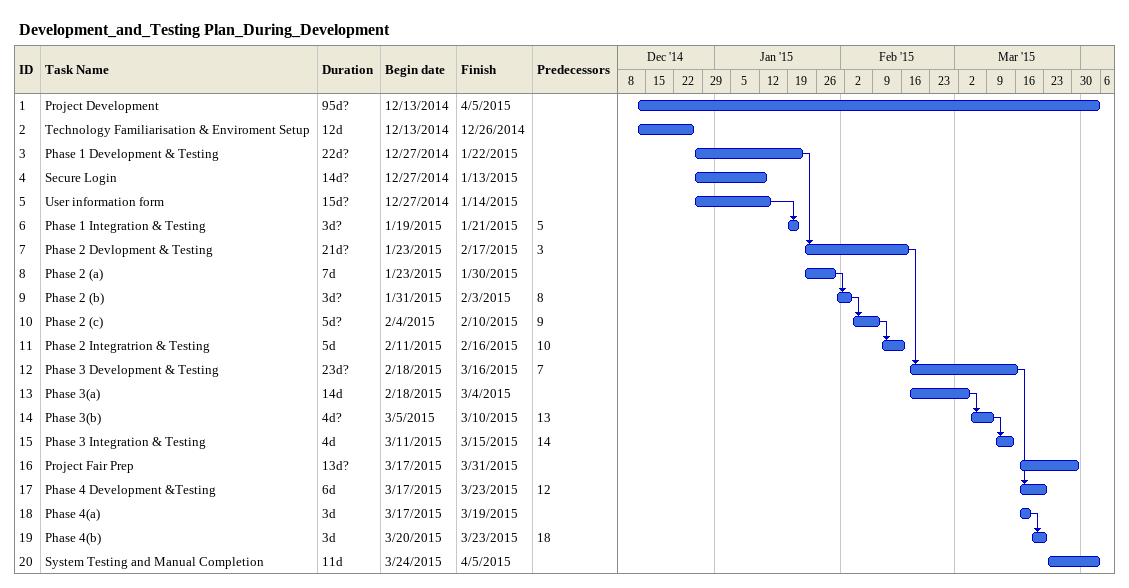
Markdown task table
Development_and_Testing Plan_During_Development

| ID | Task | Duration | Start | Finish | Predecessors |
|---|---|---|---|---|---|
| 1 | Project Development | 95d? | 2014-12-13 | 2015-04-05 |  |
| 2 | Technology Familiarisation & Enviroment Setup | 12d | 2014-12-13 | 2014-12-26 |  |
| 3 | Phase 1 Development & Testing | 22d? | 2014-12-27 | 2015-01-22 |  |
| 4 | Secure Login | 14d? | 2014-12-27 | 2015-01-13 |  |
| 5 | User information form | 15d? | 2014-12-27 | 2015-01-14 |  |
| 6 | Phase 1 Integration & Testing | 3d? | 2015-01-19 | 2015-01-21 | 5 |
| 7 | Phase 2 Devlopment & Testing | 21d? | 2015-01-23 | 2015-02-17 | 3 |
| 8 | Phase 2 (a) | 7d | 2015-01-23 | 2015-01-30 |  |
| 9 | Phase 2 (b) | 3d? | 2015-01-31 | 2015-02-03 | 8 |
| 10 | Phase 2 (c) | 5d? | 2015-02-04 | 2015-02-10 | 9 |
| 11 | Phase 2 Integratrion & Testing | 5d | 2015-02-11 | 2015-02-16 | 10 |
| 12 | Phase 3 Development & Testing | 23d? | 2015-02-18 | 2015-03-16 | 7 |
| 13 | Phase 3(a) | 14d | 2015-02-18 | 2015-03-04 |  |
| 14 | Phase 3(b) | 4d? | 2015-03-05 | 2015-03-10 | 13 |
| 15 | Phase 3 Integration & Testing | 4d | 2015-03-11 | 2015-03-15 | 14 |
| 16 | Project Fair Prep | 13d? | 2015-03-17 | 2015-03-31 |  |
| 17 | Phase 4 Development &Testing | 6d | 2015-03-17 | 2015-03-23 | 12 |
| 18 | Phase 4(a) | 3d | 2015-03-17 | 2015-03-19 |  |
| 19 | Phase 4(b) | 3d | 2015-03-20 | 2015-03-23 | 18 |
| 20 | System Testing and Manual Completion | 11d | 2015-03-24 | 2015-04-05 |  |
